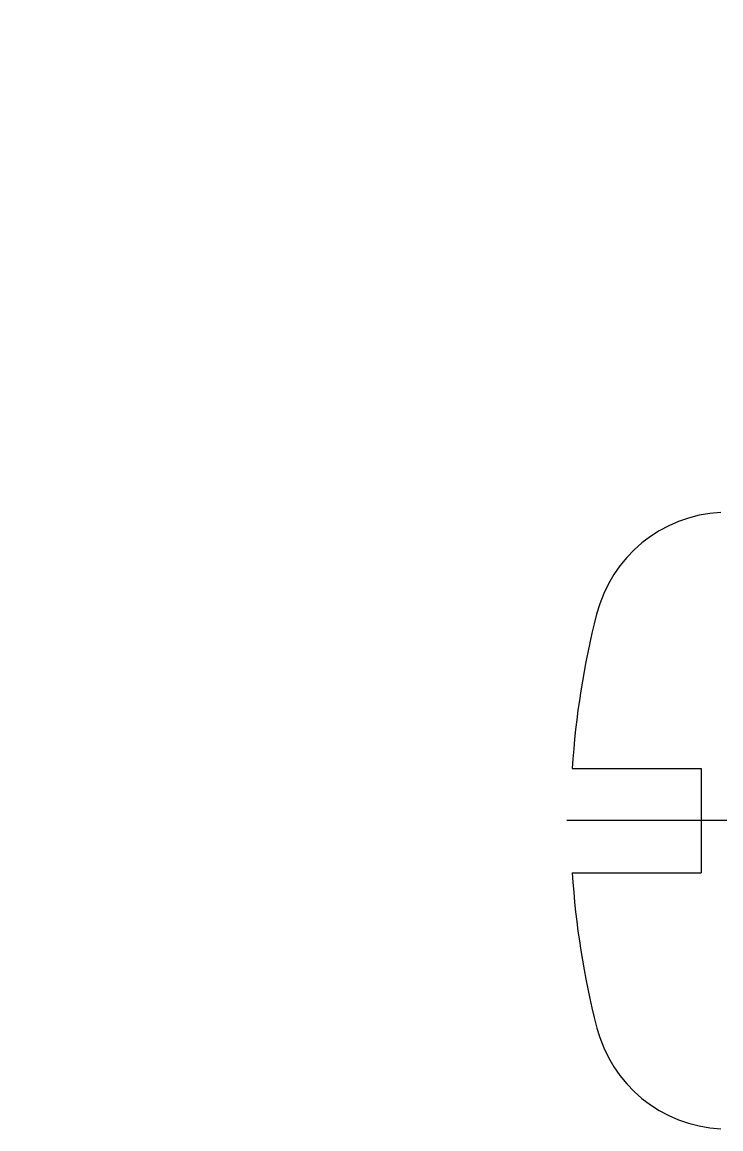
# Model space of a CAD drawing. Extents: x -613 to 599, y 141 to 558.
# Drawn here: x -448.16 to -441.46, y 350.61 to 361.22 of the extents above; entities that cross this region are included whole.
import ezdxf

# ---------------------------------------------------------------- set-up
doc = ezdxf.new("R2010")
doc.units = 0
for name, pattern in [('CENTER', [12, 7.5, -1.5, 1.5, -1.5]), ('CONTINOUS', [0]), ('PHANTOM', [15, 7.5, -1.5, 1.5, -1.5, 1.5, -1.5])]:
    doc.linetypes.add(name, pattern=pattern)
doc.layers.get('0').update_dxf_attribs({"linetype": 'CONTINUOUS'})
doc.layers.add('CENTER', color=1, linetype='CENTER')

msp = doc.modelspace()

# ---------------------------------------------------------------- linework, layer by layer
at = {"color": 7, "linetype": 'CONTINOUS'}
for p, q in [((-442.881, 354.061), (-441.647, 354.061)), ((-441.647, 354.061), (-441.647, 353.061)), ((-442.881, 353.061), (-441.647, 353.061))]:
    msp.add_line(p, q, dxfattribs=at)
at = {"color": 3, "linetype": 'PHANTOM'}
msp.add_arc((-442.773, 337.061), 26.6, 90, 130.9943, dxfattribs=at)
at = {"color": 7, "linetype": 'CONTINOUS'}
for centre, radius, start, end in [((-441.389, 355.218), 1.3, 93, 165.684), ((-434.897, 353.561), 8, 165.684, 176.4167), ((-434.897, 353.561), 8, 183.5833, 194.316), ((-441.389, 351.904), 1.3, 194.316, 267)]:
    msp.add_arc(centre, radius, start, end, dxfattribs=at)
at = {"layer": 'CENTER', "color": 1, "linetype": 'CENTER'}
msp.add_line((-435.433, 353.561), (-443.542, 353.561), dxfattribs=at)

doc.saveas('drawing.dxf')
